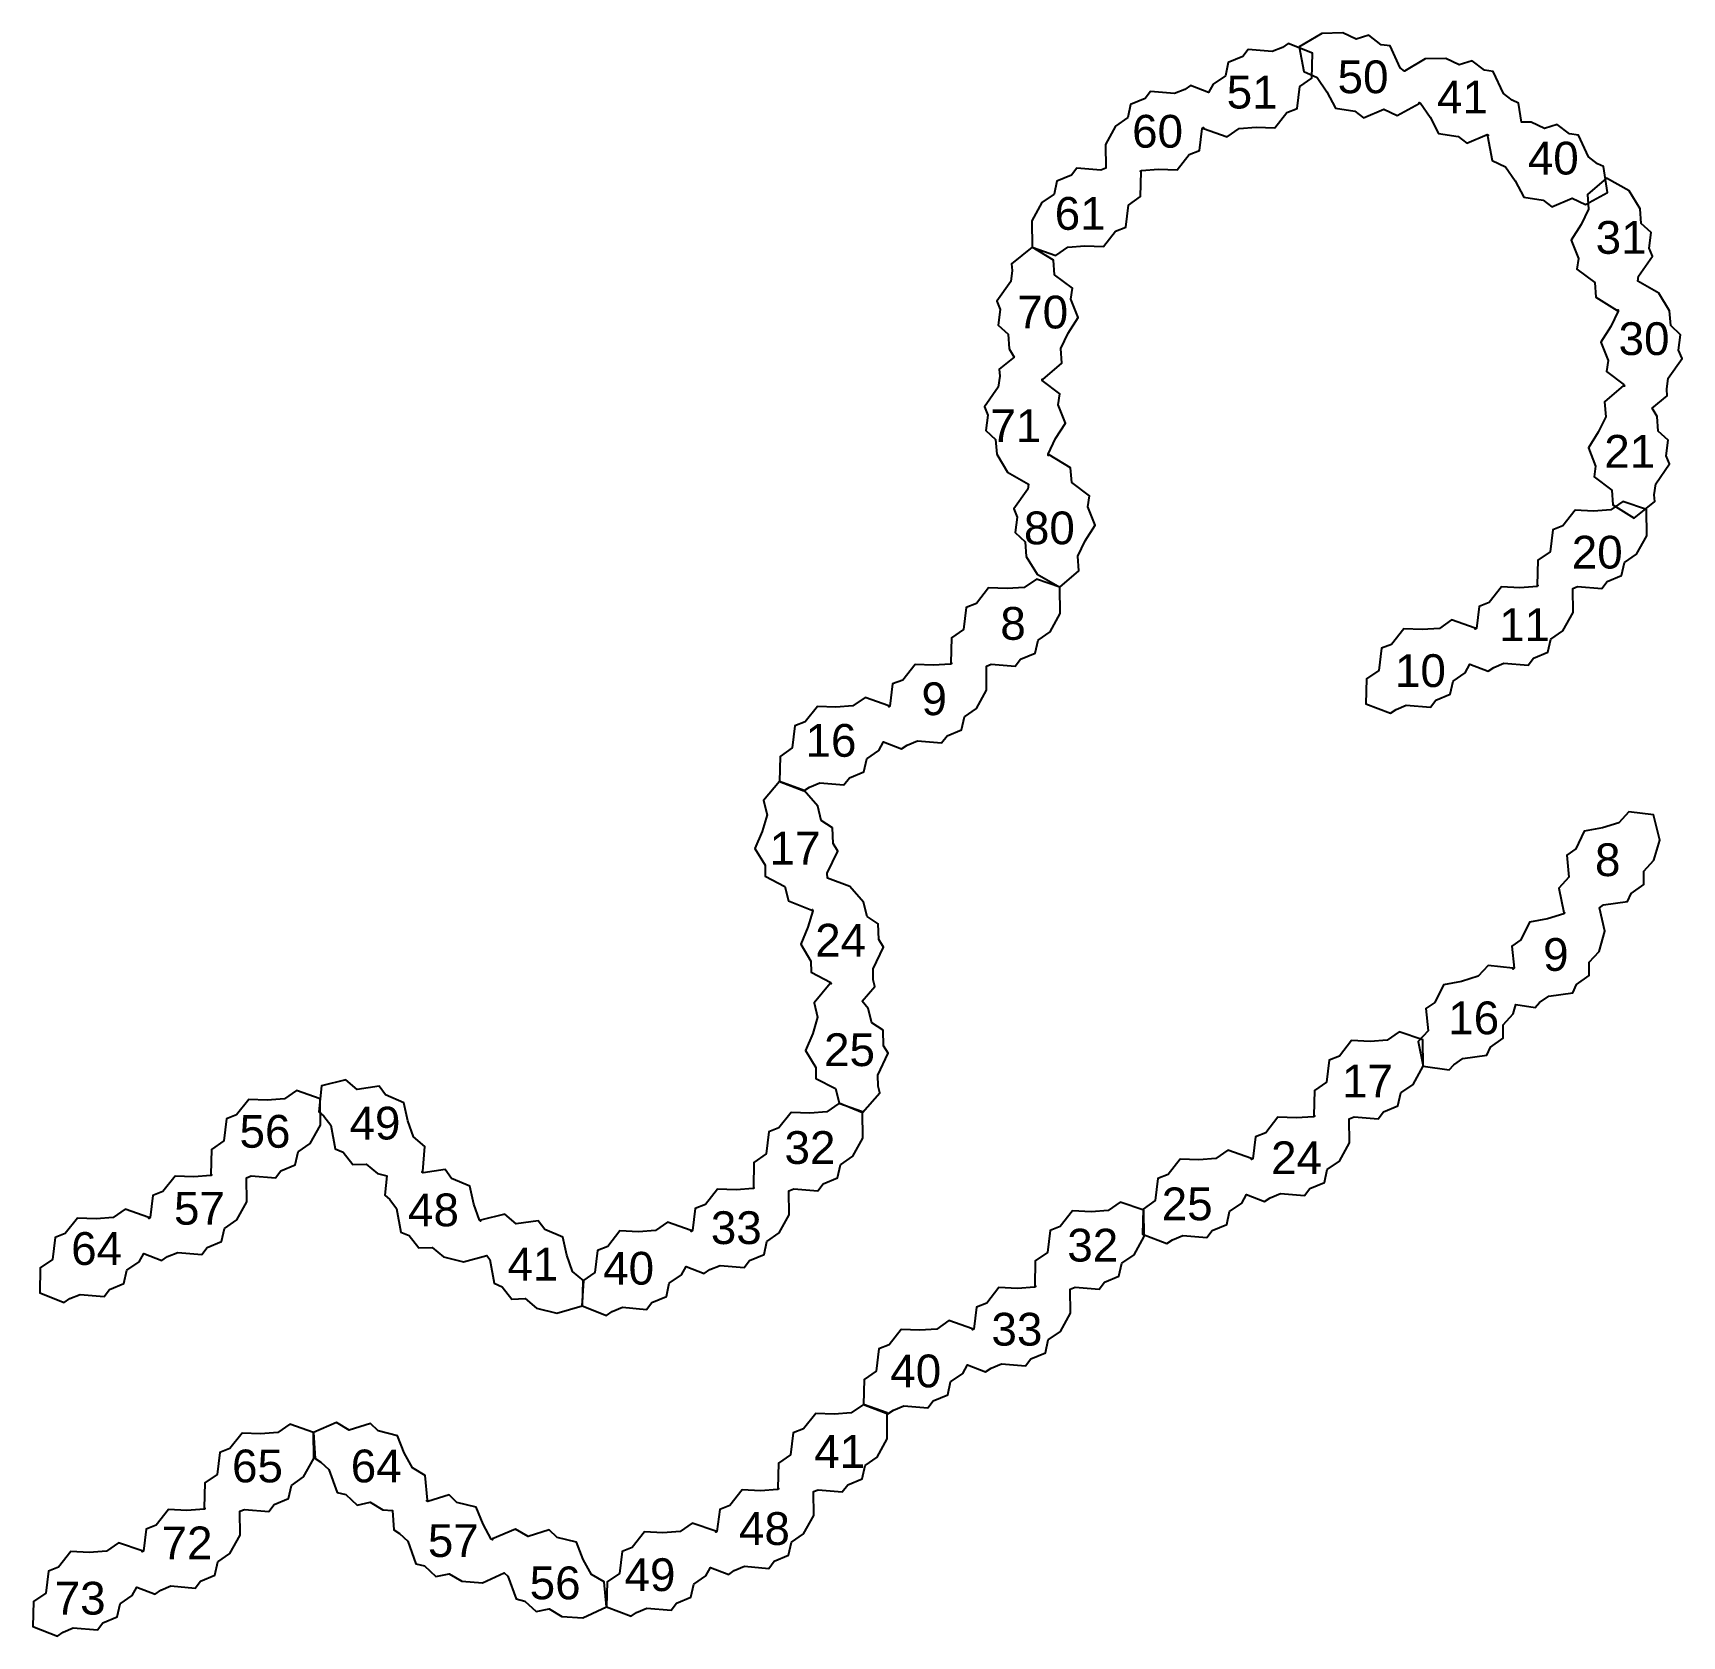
# Model space of a CAD drawing. Header units: millimetres. Extents: x 20095 to 25856, y 7379 to 12978.
import ezdxf
from ezdxf.enums import TextEntityAlignment as Align

# ---------------------------------------------------------------- set-up
doc = ezdxf.new("R2010")
doc.units = ezdxf.units.MM
for name, color, linetype in [('Cont_01', 7, 'Continuous'), ('Cont_02', 7, 'Continuous'), ('Cont_04', 7, 'Continuous')]:
    doc.layers.add(name, color=color, linetype=linetype)
doc.styles.get("Standard").update_dxf_attribs({"font": 'ARIAL.TTF'})

msp = doc.modelspace()

# ---------------------------------------------------------------- linework, layer by layer
at = {"layer": 'Cont_01', "color": 2}
msp.add_lwpolyline([(23720.5, 12048.5), (23726.2, 12086.3), (23664.3, 12132.9), (23660.1, 12184.3), (23585.4, 12229.9), (23514, 12172.3), (23516, 12148.6), (23510.8, 12110.3), (23462.5, 12040.9), (23474.2, 12012.3), (23467.2, 11958.1), (23501.6, 11926.5), (23505.8, 11875.1), (23523.2, 11846.3), (23470.4, 11803.6), (23472.3, 11780), (23467.2, 11741.6), (23418.8, 11672.3), (23430.6, 11643.6), (23423.6, 11589.5), (23457.9, 11557.8), (23462.1, 11506.5), (23499.9, 11444), (23572.7, 11402.8), (23570.4, 11385), (23522, 11315.7), (23533.8, 11287), (23526.8, 11232.9), (23561.1, 11201.2), (23565.3, 11149.9), (23603.1, 11087.4), (23682.9, 11042.3), (23749.1, 11099.4), (23744.9, 11150.8), (23770.9, 11204.7), (23805.6, 11259.2), (23780, 11323.3), (23785.7, 11361), (23723.8, 11407.7), (23719.6, 11459), (23644.9, 11504.6), (23642.1, 11502.4), (23641.7, 11507.4), (23667.7, 11561.2), (23702.4, 11615.8), (23676.8, 11679.9), (23682.5, 11717.6), (23620.6, 11764.3), (23620.2, 11769.3), (23623.4, 11767.5), (23689.6, 11824.7), (23685.4, 11876), (23711.3, 11929.9), (23746, 11984.4)], close=True, dxfattribs=at)
at = {"layer": 'Cont_02', "color": 3}
for points in [[(22792.7, 10571.7), (22757.1, 10557.7), (22747.7, 10480.8), (22705.3, 10451.5), (22703.2, 10364), (22788.7, 10331), (22808.2, 10344.5), (22844.1, 10359.2), (22928.3, 10352), (22947.2, 10376.5), (22997.6, 10397.6), (23007.8, 10443.1), (23050.2, 10472.5), (23066.5, 10502), (23129.8, 10477.5), (23149.3, 10491), (23185.1, 10505.7), (23269.4, 10498.5), (23288.3, 10523.1), (23338.7, 10544.1), (23348.9, 10589.6), (23391.3, 10619), (23426.5, 10682.9), (23425.8, 10766.6), (23442.3, 10773.4), (23526.6, 10766.2), (23545.5, 10790.7), (23595.9, 10811.7), (23606.1, 10857.3), (23648.5, 10886.6), (23683.7, 10950.6), (23682.9, 11042.3), (23600.3, 11071), (23557.9, 11041.7), (23498.3, 11037.3), (23433.7, 11040), (23391, 10985.9), (23355.4, 10971.9), (23346, 10895), (23303.6, 10865.7), (23301.5, 10778.2), (23304.9, 10776.9), (23300.7, 10774), (23241.1, 10769.6), (23176.5, 10772.3), (23133.8, 10718.2), (23098.2, 10704.3), (23088.8, 10627.3), (23084.7, 10624.5), (23084.6, 10628.1), (23002, 10656.9), (22959.6, 10627.5), (22900, 10623.1), (22835.4, 10625.8)], [(22829.7, 9365), (22830.3, 9326.9), (22898.9, 9290.9), (22911.4, 9240.9), (22992.5, 9208.1), (23053.6, 9276.5), (23047.8, 9299.5), (23046.7, 9338.2), (23083.1, 9414.5), (23066.8, 9440.9), (23064.9, 9495.4), (23025.9, 9521.1), (23013.4, 9571.1), (22991.5, 9596.7), (23036.7, 9647.3), (23030.9, 9670.4), (23029.8, 9709.1), (23066.2, 9785.3), (23049.9, 9811.7), (23048, 9866.3), (23009, 9891.9), (22996.5, 9941.9), (22949.1, 9997.4), (22870.5, 10026.2), (22870, 10044.1), (22906.4, 10120.4), (22890.1, 10146.8), (22888.2, 10201.3), (22849.2, 10227), (22836.7, 10277), (22789.3, 10332.4), (22703.2, 10364), (22647.1, 10296.9), (22659.6, 10246.9), (22642.8, 10189.5), (22617.4, 10130), (22653, 10070.9), (22653.6, 10032.8), (22722.2, 9996.8), (22734.7, 9946.8), (22815.8, 9914), (22818.2, 9916.7), (22819.5, 9911.8), (22802.6, 9854.4), (22777.2, 9795), (22812.8, 9735.9), (22813.4, 9697.7), (22882, 9661.8), (22883.3, 9656.9), (22879.9, 9658.1), (22823.8, 9591), (22836.3, 9541), (22819.5, 9483.6), (22794.1, 9424.1)], [(20208.4, 8784.9), (20172.9, 8770.9), (20163.4, 8694), (20121.1, 8664.6), (20118.9, 8577.2), (20204.5, 8544.2), (20224, 8557.7), (20259.8, 8572.4), (20344, 8565.2), (20362.9, 8589.7), (20413.3, 8610.7), (20423.6, 8656.3), (20465.9, 8685.6), (20482.2, 8715.1), (20545.5, 8690.7), (20565.1, 8704.2), (20600.9, 8718.9), (20685.1, 8711.7), (20704, 8736.2), (20754.4, 8757.2), (20764.6, 8802.8), (20807, 8832.2), (20842.2, 8896.1), (20841.5, 8979.8), (20858.1, 8986.6), (20942.3, 8979.4), (20961.2, 9003.9), (21011.6, 9024.9), (21021.9, 9070.5), (21064.2, 9099.8), (21099.4, 9163.7), (21098.6, 9255.4), (21016, 9284.2), (20973.6, 9254.9), (20914, 9250.4), (20849.4, 9253.2), (20806.7, 9199.1), (20771.2, 9185.1), (20761.7, 9108.2), (20719.4, 9078.8), (20717.2, 8991.4), (20720.6, 8990.1), (20716.4, 8987.2), (20656.8, 8982.8), (20592.2, 8985.5), (20549.5, 8931.4), (20514, 8917.4), (20504.5, 8840.5), (20500.4, 8837.6), (20500.3, 8841.3), (20417.7, 8870), (20375.4, 8840.7), (20315.7, 8836.3), (20251.1, 8839)], [(21327.3, 9268.8), (21304.5, 9299.4), (21227.8, 9288.5), (21188.4, 9321.8), (21103.4, 9301), (21093.8, 9209.8), (21112, 9194.5), (21135.5, 9163.8), (21150.5, 9080.6), (21179.1, 9068.7), (21212.5, 9025.5), (21259.2, 9027.5), (21298.6, 8994.3), (21331.3, 8986.3), (21324.2, 8918.7), (21342.3, 8903.4), (21365.8, 8872.7), (21380.8, 8789.5), (21409.4, 8777.6), (21442.9, 8734.4), (21489.5, 8736.4), (21528.9, 8703.1), (21599.8, 8685.8), (21680.4, 8708.3), (21691.3, 8694.1), (21706.3, 8610.9), (21734.9, 8599), (21768.3, 8555.8), (21815, 8557.8), (21854.3, 8524.5), (21925.2, 8507.2), (22013.5, 8531.9), (22019.8, 8619.1), (21980.4, 8652.4), (21960.6, 8708.8), (21946.4, 8771.9), (21883, 8799), (21860.3, 8829.7), (21783.6, 8818.8), (21744.2, 8852), (21659.2, 8831.3), (21658.8, 8827.7), (21655, 8831), (21635.2, 8887.4), (21621, 8950.5), (21557.6, 8977.6), (21534.9, 9008.3), (21458.1, 8997.4), (21454.3, 9000.6), (21457.8, 9001.6), (21464, 9088.8), (21424.7, 9122.1), (21404.8, 9178.5), (21390.7, 9241.6)], [(22103, 8739.6), (22067.5, 8725.6), (22058.1, 8648.7), (22015.7, 8619.3), (22013.5, 8531.9), (22099.1, 8498.8), (22118.6, 8512.4), (22154.4, 8527.1), (22238.6, 8519.9), (22257.6, 8544.4), (22307.9, 8565.4), (22318.2, 8611), (22360.6, 8640.3), (22376.8, 8669.8), (22440.2, 8645.4), (22459.7, 8658.9), (22495.5, 8673.6), (22579.7, 8666.4), (22598.6, 8690.9), (22649, 8711.9), (22659.3, 8757.5), (22701.7, 8786.8), (22736.9, 8850.7), (22736.1, 8934.4), (22752.7, 8941.3), (22836.9, 8934.1), (22855.9, 8958.6), (22906.2, 8979.6), (22916.5, 9025.2), (22958.9, 9054.5), (22994.1, 9118.4), (22993.3, 9210.1), (22910.7, 9238.9), (22868.3, 9209.6), (22808.7, 9205.1), (22744.1, 9207.9), (22701.3, 9153.7), (22665.8, 9139.8), (22656.4, 9062.9), (22614, 9033.5), (22611.8, 8946.1), (22615.2, 8944.8), (22611.1, 8941.9), (22551.5, 8937.5), (22486.8, 8940.2), (22444.1, 8886.1), (22408.6, 8872.1), (22399.2, 8795.2), (22395, 8792.3), (22395, 8795.9), (22312.4, 8824.7), (22270, 8795.4), (22210.4, 8790.9), (22145.8, 8793.7)]]:
    msp.add_lwpolyline(points, close=True, dxfattribs=at)
at = {"layer": 'Cont_02', "color": 1}
for points in [[(24992.7, 9591.8), (24961.2, 9570.3), (24969, 9493.2), (24934.2, 9455.2), (24951.4, 9369.4), (25042.2, 9356.2), (25058.2, 9373.7), (25089.9, 9396), (25173.6, 9407.6), (25186.6, 9435.7), (25231.1, 9467.3), (25231, 9514), (25265.8, 9552), (25275.2, 9584.4), (25342.4, 9574.6), (25358.4, 9592.1), (25390, 9614.4), (25473.8, 9626), (25486.8, 9654.1), (25531.3, 9685.8), (25531.2, 9732.5), (25566, 9770.5), (25586.2, 9840.6), (25566.9, 9922), (25581.6, 9932.4), (25665.3, 9944), (25678.3, 9972.1), (25722.8, 10003.7), (25722.7, 10050.4), (25757.6, 10088.4), (25777.7, 10158.6), (25756.6, 10247.8), (25669.7, 10257.6), (25634.9, 10219.6), (25577.7, 10202), (25514.1, 10190.4), (25484.4, 10128.2), (25452.9, 10106.7), (25460.7, 10029.6), (25425.9, 9991.6), (25443.1, 9905.8), (25446.7, 9905.3), (25443.3, 9901.6), (25386.2, 9884.1), (25322.6, 9872.4), (25292.9, 9810.2), (25261.3, 9788.7), (25269.2, 9711.6), (25265.8, 9707.9), (25264.9, 9711.4), (25178, 9721.2), (25143.2, 9683.2), (25086, 9665.6), (25022.4, 9654)], [(24060.4, 8990.6), (24024.9, 8976.6), (24015.4, 8899.7), (23973.1, 8870.4), (23970.9, 8782.9), (24056.5, 8749.9), (24076, 8763.4), (24111.8, 8778.1), (24196, 8770.9), (24214.9, 8795.4), (24265.3, 8816.4), (24275.6, 8862), (24317.9, 8891.3), (24334.2, 8920.8), (24397.5, 8896.4), (24417.1, 8909.9), (24452.9, 8924.6), (24537.1, 8917.4), (24556, 8941.9), (24606.4, 8963), (24616.6, 9008.5), (24659, 9037.9), (24694.2, 9101.8), (24693.5, 9185.5), (24710.1, 9192.3), (24794.3, 9185.1), (24813.2, 9209.6), (24863.6, 9230.6), (24873.9, 9276.2), (24916.2, 9305.5), (24951.4, 9369.4), (24950.6, 9461.1), (24868, 9489.9), (24825.7, 9460.6), (24766, 9456.1), (24701.4, 9458.9), (24658.7, 9404.8), (24623.2, 9390.8), (24613.7, 9313.9), (24571.4, 9284.5), (24569.2, 9197.1), (24572.6, 9195.8), (24568.4, 9192.9), (24508.8, 9188.5), (24444.2, 9191.2), (24401.5, 9137.1), (24366, 9123.1), (24356.5, 9046.2), (24352.4, 9043.3), (24352.4, 9047), (24269.7, 9075.7), (24227.4, 9046.4), (24167.7, 9042), (24103.1, 9044.7)], [(23085.8, 8395.5), (23050.3, 8381.6), (23040.8, 8304.6), (22998.4, 8275.3), (22996.3, 8187.8), (23081.8, 8154.8), (23101.3, 8168.3), (23137.2, 8183), (23221.4, 8175.8), (23240.3, 8200.4), (23290.7, 8221.4), (23300.9, 8266.9), (23343.3, 8296.3), (23359.6, 8325.8), (23422.9, 8301.3), (23442.4, 8314.8), (23478.2, 8329.6), (23562.5, 8322.4), (23581.4, 8346.9), (23631.8, 8367.9), (23642, 8413.5), (23684.4, 8442.8), (23719.6, 8506.7), (23718.9, 8590.4), (23735.5, 8597.2), (23819.7, 8590), (23838.6, 8614.5), (23889, 8635.6), (23899.2, 8681.1), (23941.6, 8710.5), (23976.8, 8774.4), (23976, 8866.1), (23893.4, 8894.9), (23851, 8865.5), (23791.4, 8861.1), (23726.8, 8863.8), (23684.1, 8809.7), (23648.5, 8795.7), (23639.1, 8718.8), (23596.7, 8689.5), (23594.6, 8602), (23598, 8600.7), (23593.8, 8597.8), (23534.2, 8593.4), (23469.6, 8596.2), (23426.9, 8542), (23391.3, 8528.1), (23381.9, 8451.1), (23377.8, 8448.3), (23377.7, 8451.9), (23295.1, 8480.7), (23252.7, 8451.3), (23193.1, 8446.9), (23128.5, 8449.7)], [(22188.7, 7688.5), (22153.1, 7674.6), (22143.7, 7597.6), (22101.3, 7568.3), (22099.2, 7480.8), (22184.7, 7447.8), (22204.2, 7461.3), (22240, 7476), (22324.3, 7468.8), (22343.2, 7493.4), (22393.6, 7514.4), (22403.8, 7559.9), (22446.2, 7589.3), (22462.4, 7618.8), (22525.8, 7594.3), (22545.3, 7607.8), (22581.1, 7622.5), (22665.3, 7615.3), (22684.3, 7639.9), (22734.6, 7660.9), (22744.9, 7706.4), (22787.3, 7735.8), (22822.5, 7799.7), (22821.7, 7883.4), (22838.3, 7890.2), (22922.6, 7883), (22941.5, 7907.5), (22991.9, 7928.5), (23002.1, 7974.1), (23044.5, 8003.5), (23079.7, 8067.4), (23078.9, 8159.1), (22996.3, 8187.8), (22953.9, 8158.5), (22894.3, 8154.1), (22829.7, 8156.8), (22786.9, 8102.7), (22751.4, 8088.7), (22742, 8011.8), (22699.6, 7982.5), (22697.4, 7895), (22700.8, 7893.7), (22696.7, 7890.8), (22637.1, 7886.4), (22572.5, 7889.2), (22529.7, 7835), (22494.2, 7821.1), (22484.8, 7744.1), (22480.6, 7741.3), (22480.6, 7744.9), (22398, 7773.7), (22355.6, 7744.3), (22296, 7739.9), (22231.4, 7742.6)], [(21301.3, 8095.2), (21273.9, 8121.7), (21200, 8098.3), (21155.7, 8124.7), (21075.2, 8090.3), (21080.7, 7998.8), (21101.1, 7986.6), (21129.4, 7960.2), (21157.8, 7880.6), (21188, 7873.5), (21228, 7836.4), (21273.7, 7846), (21318, 7819.7), (21351.6, 7817.1), (21355.7, 7749.4), (21376.1, 7737.2), (21404.3, 7710.8), (21432.8, 7631.2), (21462.9, 7624.1), (21503, 7587), (21548.7, 7596.6), (21593, 7570.3), (21665.7, 7564.8), (21741.6, 7600.2), (21754.7, 7588), (21783.1, 7508.4), (21813.3, 7501.3), (21853.3, 7464.2), (21899, 7473.8), (21943.3, 7447.5), (22016.1, 7442), (22099.2, 7480.8), (22091, 7567.9), (22046.7, 7594.3), (22017.9, 7646.7), (21993.6, 7706.6), (21926.6, 7723), (21899.1, 7749.5), (21825.2, 7726.1), (21780.9, 7752.5), (21700.5, 7718.1), (21700.7, 7714.5), (21696.4, 7717.1), (21667.6, 7769.5), (21643.3, 7829.4), (21576.3, 7845.8), (21548.8, 7872.3), (21474.9, 7848.9), (21470.6, 7851.5), (21473.9, 7853), (21465.7, 7940.1), (21421.4, 7966.5), (21392.6, 8018.9), (21368.3, 8078.8)], [(20185, 7619.7), (20149.5, 7605.8), (20140, 7528.8), (20097.6, 7499.5), (20095.5, 7412.1), (20181, 7379), (20200.5, 7392.5), (20236.4, 7407.3), (20320.6, 7400.1), (20339.5, 7424.6), (20389.9, 7445.6), (20400.1, 7491.2), (20442.5, 7520.5), (20458.8, 7550), (20522.1, 7525.5), (20541.6, 7539), (20577.4, 7553.8), (20661.7, 7546.6), (20680.6, 7571.1), (20731, 7592.1), (20741.2, 7637.7), (20783.6, 7667), (20818.8, 7730.9), (20818.1, 7814.6), (20834.7, 7821.4), (20918.9, 7814.2), (20937.8, 7838.8), (20988.2, 7859.8), (20998.4, 7905.3), (21040.8, 7934.7), (21076, 7998.6), (21075.2, 8090.3), (20992.6, 8119.1), (20950.2, 8089.7), (20890.6, 8085.3), (20826, 8088), (20783.3, 8033.9), (20747.7, 8020), (20738.3, 7943), (20695.9, 7913.7), (20693.8, 7826.2), (20697.2, 7824.9), (20693, 7822.1), (20633.4, 7817.6), (20568.8, 7820.4), (20526.1, 7766.2), (20490.5, 7752.3), (20481.1, 7675.4), (20477, 7672.5), (20476.9, 7676.1), (20394.3, 7704.9), (20351.9, 7675.5), (20292.3, 7671.1), (20227.7, 7673.9)]]:
    msp.add_lwpolyline(points, close=True, dxfattribs=at)
at = {"layer": 'Cont_04', "color": 2}
for points in [[(25371.2, 12394.5), (25401, 12370.7), (25472.4, 12401), (25519, 12378.9), (25595.8, 12420.8), (25581.6, 12511.4), (25560.2, 12521.5), (25529.5, 12545.2), (25493.6, 12621.7), (25462.9, 12625.9), (25419.6, 12659), (25375, 12645.1), (25328.4, 12667.1), (25294.7, 12666.4), (25284.2, 12733.5), (25262.8, 12743.7), (25232.1, 12767.3), (25196.2, 12843.9), (25165.5, 12848), (25122.1, 12881.1), (25077.5, 12867.2), (25030.9, 12889.2), (24958, 12887.8), (24885.9, 12845.3), (24871.7, 12856.2), (24835.8, 12932.8), (24805.1, 12936.9), (24761.7, 12970), (24717.1, 12956.1), (24670.5, 12978.2), (24597.6, 12976.7), (24518.6, 12930.1), (24534.9, 12844.2), (24581.5, 12822.2), (24615.2, 12772.8), (24645.1, 12715.4), (24713.4, 12705.5), (24743.2, 12681.7), (24814.6, 12712), (24861.2, 12690), (24938, 12731.8), (24937.4, 12735.4), (24942, 12733.3), (24975.6, 12683.8), (25005.5, 12626.5), (25073.8, 12616.6), (25103.6, 12592.8), (25175, 12623.1), (25179.5, 12620.9), (25176.4, 12619.1), (25192.8, 12533.2), (25239.4, 12511.1), (25273, 12461.7), (25303, 12404.4)], [(24475.6, 12700.4), (24511.2, 12714.4), (24520.6, 12791.3), (24563, 12820.7), (24565.1, 12908.1), (24479.6, 12941.1), (24460.1, 12927.6), (24424.3, 12912.9), (24340, 12920.1), (24321.1, 12895.6), (24270.7, 12874.6), (24260.5, 12829), (24218.1, 12799.7), (24201.9, 12770.2), (24138.5, 12794.6), (24119, 12781.1), (24083.2, 12766.4), (23999, 12773.6), (23980, 12749.1), (23929.7, 12728.1), (23919.4, 12682.5), (23877, 12653.2), (23841.8, 12589.2), (23842.5, 12505.5), (23826, 12498.7), (23741.7, 12505.9), (23722.8, 12481.4), (23672.4, 12460.4), (23662.2, 12414.8), (23619.8, 12385.5), (23584.6, 12321.6), (23585.4, 12229.9), (23668, 12201.1), (23710.4, 12230.4), (23770, 12234.9), (23834.6, 12232.1), (23877.3, 12286.3), (23912.9, 12300.2), (23922.3, 12377.1), (23964.7, 12406.5), (23966.8, 12493.9), (23963.5, 12495.2), (23967.6, 12498.1), (24027.2, 12502.5), (24091.8, 12499.8), (24134.6, 12553.9), (24170.1, 12567.9), (24179.5, 12644.8), (24183.7, 12647.7), (24183.7, 12644), (24266.3, 12615.3), (24308.7, 12644.6), (24368.3, 12649.1), (24432.9, 12646.3)], [(25554, 11465.4), (25548.3, 11427.6), (25610.2, 11381), (25614.5, 11329.6), (25689.1, 11284), (25760.5, 11341.6), (25758.6, 11365.3), (25763.7, 11403.6), (25812.1, 11473), (25800.3, 11501.6), (25807.3, 11555.8), (25772.9, 11587.4), (25768.7, 11638.8), (25751.3, 11667.6), (25804.2, 11710.3), (25802.2, 11733.9), (25807.4, 11772.3), (25855.7, 11841.6), (25843.9, 11870.3), (25850.9, 11924.4), (25816.6, 11956.1), (25812.4, 12007.4), (25774.6, 12069.9), (25701.8, 12111.1), (25704.2, 12128.9), (25752.5, 12198.2), (25740.7, 12226.9), (25747.7, 12281), (25713.4, 12312.7), (25709.2, 12364), (25671.4, 12426.5), (25591.6, 12471.6), (25525.4, 12414.5), (25529.6, 12363.1), (25503.6, 12309.3), (25469, 12254.7), (25494.5, 12190.6), (25488.8, 12152.9), (25550.7, 12106.2), (25554.9, 12054.9), (25629.6, 12009.3), (25632.4, 12011.5), (25632.8, 12006.5), (25606.8, 11952.7), (25572.2, 11898.1), (25597.7, 11834), (25592, 11796.3), (25653.9, 11749.6), (25654.3, 11744.6), (25651.2, 11746.4), (25584.9, 11689.3), (25589.2, 11637.9), (25563.2, 11584), (25528.5, 11529.5)], [(24841.3, 10842.8), (24805.7, 10828.9), (24796.3, 10751.9), (24753.9, 10722.6), (24751.8, 10635.1), (24837.3, 10602.1), (24856.8, 10615.6), (24892.6, 10630.3), (24976.9, 10623.1), (24995.8, 10647.7), (25046.2, 10668.7), (25056.4, 10714.2), (25098.8, 10743.6), (25115.1, 10773.1), (25178.4, 10748.6), (25197.9, 10762.1), (25233.7, 10776.9), (25318, 10769.7), (25336.9, 10794.2), (25387.3, 10815.2), (25397.5, 10860.8), (25439.9, 10890.1), (25475.1, 10954), (25474.4, 11037.7), (25490.9, 11044.5), (25575.2, 11037.3), (25594.1, 11061.8), (25644.5, 11082.9), (25654.7, 11128.4), (25697.1, 11157.8), (25732.3, 11221.7), (25731.5, 11313.4), (25648.9, 11342.1), (25606.5, 11312.8), (25546.9, 11308.4), (25482.3, 11311.1), (25439.6, 11257), (25404, 11243), (25394.6, 11166.1), (25352.2, 11136.8), (25350.1, 11049.3), (25353.4, 11048), (25349.3, 11045.1), (25289.7, 11040.7), (25225.1, 11043.5), (25182.3, 10989.3), (25146.8, 10975.4), (25137.4, 10898.4), (25133.2, 10895.6), (25133.2, 10899.2), (25050.6, 10928), (25008.2, 10898.6), (24948.6, 10894.2), (24884, 10896.9)]]:
    msp.add_lwpolyline(points, close=True, dxfattribs=at)

# ---------------------------------------------------------------- texts
at = {"color": 2}
for s, p in [('50', (24741.5, 12825)), ('51', (24354.2, 12771.6)), ('41', (25088.9, 12754.5)), ('60', (24023.8, 12634.8)), ('40', (25406, 12541)), ('61', (23753.4, 12347.9)), ('31', (25643, 12264.1)), ('70', (23622.4, 12003.4)), ('30', (25723.1, 11910.5)), ('71', (23529, 11606.5)), ('21', (25673.1, 11516.9)), ('80', (23645.8, 11249.5)), ('20', (25559.5, 11164.7)), ('11', (25305.8, 10911.2)), ('10', (24942, 10751))]:
    msp.add_text(s, height=114.49, dxfattribs=at).set_placement(p, align=Align.MIDDLE_CENTER)
at = {"color": 3}
for s, height, p in [('8', 114.5, (23519, 10915.9)), ('9', 114.5, (23243.6, 10652.6)), ('16', 114.49, (22883, 10507.3)), ('17', 114.49, (22757.4, 10131)), ('24', 114.49, (22916.8, 9809.3)), ('25', 114.49, (22947.7, 9426.9)), ('49', 114.49, (21290, 9170.5)), ('56', 114.49, (20905.9, 9141.8)), ('32', 114.49, (22809.6, 9085.2)), ('57', 114.49, (20677, 8873)), ('48', 114.49, (21494.5, 8867.4)), ('33', 114.49, (22552.2, 8805.3)), ('64', 114.49, (20317.8, 8732.5)), ('41', 114.49, (21841.8, 8677.8)), ('40', 114.49, (22176.1, 8663.6))]:
    msp.add_text(s, height=height, dxfattribs=at).set_placement(p, align=Align.MIDDLE_CENTER)
at = {"color": 1}
for s, height, p in [('8', 114.5, (25596.2, 10090.5)), ('9', 114.5, (25415.1, 9759.5)), ('16', 114.49, (25128, 9538.1)), ('17', 114.49, (24757, 9317.4)), ('24', 114.49, (24509.2, 9049.5)), ('25', 114.49, (24127.1, 8888.4)), ('32', 114.49, (23797.4, 8744.2)), ('33', 114.49, (23532.4, 8450.6)), ('40', 114.49, (23179, 8304.9)), ('41', 114.49, (22913.3, 8023.7)), ('65', 114.49, (20879.7, 7972.9)), ('64', 114.49, (21294.4, 7972.9)), ('48', 114.49, (22650.5, 7754.4)), ('72', 114.49, (20633.5, 7704.2)), ('57', 114.49, (21563.8, 7712.4)), ('56', 114.49, (21919.4, 7564.6)), ('49', 114.49, (22250.7, 7593.3)), ('73', 114.49, (20260.2, 7511.1))]:
    msp.add_text(s, height=height, dxfattribs=at).set_placement(p, align=Align.MIDDLE_CENTER)

doc.saveas('drawing.dxf')
